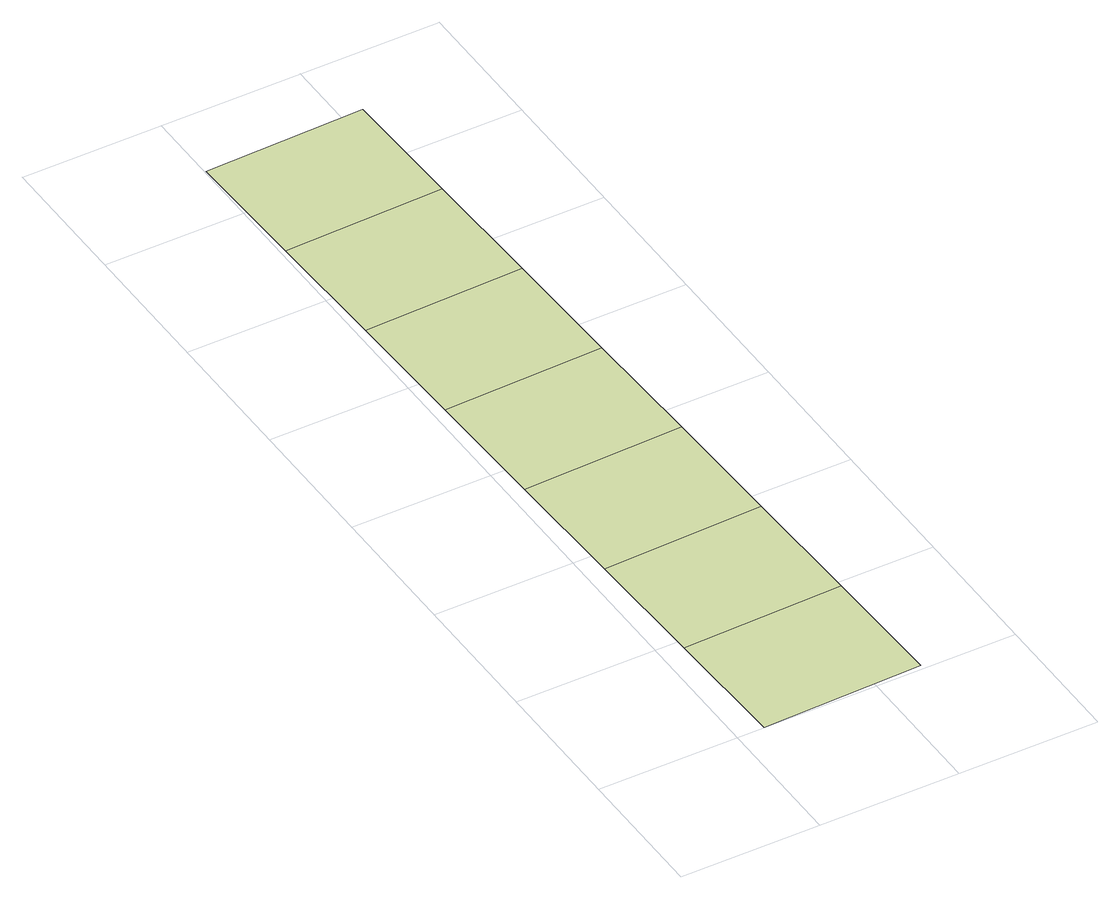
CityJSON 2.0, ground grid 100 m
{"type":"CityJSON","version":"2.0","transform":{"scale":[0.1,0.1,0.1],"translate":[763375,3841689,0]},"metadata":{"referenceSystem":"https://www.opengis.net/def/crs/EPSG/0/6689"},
"CityObjects":{
"landuse1":{"type":"LandUse","attributes":{"class":"203","LandUseDetailAttribute.orgLandUse":"0500","LandUseDetailAttribute.prefecture":"32","LandUseDetailAttribute.city":"32204","LandUseDetailAttribute.surveyYear":2021},"geometry":[{"type":"MultiSurface","lod":"1","boundaries":[[[0,1,2,3]]]}]},
"landuse2":{"type":"LandUse","attributes":{"class":"203","LandUseDetailAttribute.orgLandUse":"0500","LandUseDetailAttribute.prefecture":"32","LandUseDetailAttribute.city":"32204","LandUseDetailAttribute.surveyYear":2021},"geometry":[{"type":"MultiSurface","lod":"1","boundaries":[[[1,4,5,2]]]}]},
"landuse3":{"type":"LandUse","attributes":{"class":"202","LandUseDetailAttribute.orgLandUse":"0200","LandUseDetailAttribute.prefecture":"32","LandUseDetailAttribute.city":"32204","LandUseDetailAttribute.surveyYear":2021},"geometry":[{"type":"MultiSurface","lod":"1","boundaries":[[[4,6,7,5]]]}]},
"landuse4":{"type":"LandUse","attributes":{"class":"203","LandUseDetailAttribute.orgLandUse":"0500","LandUseDetailAttribute.prefecture":"32","LandUseDetailAttribute.city":"32204","LandUseDetailAttribute.surveyYear":2021},"geometry":[{"type":"MultiSurface","lod":"1","boundaries":[[[6,8,9,7]]]}]},
"landuse5":{"type":"LandUse","attributes":{"class":"202","LandUseDetailAttribute.orgLandUse":"0200","LandUseDetailAttribute.prefecture":"32","LandUseDetailAttribute.city":"32204","LandUseDetailAttribute.surveyYear":2021},"geometry":[{"type":"MultiSurface","lod":"1","boundaries":[[[8,10,11,9]]]}]},
"landuse6":{"type":"LandUse","attributes":{"class":"202","LandUseDetailAttribute.orgLandUse":"0200","LandUseDetailAttribute.prefecture":"32","LandUseDetailAttribute.city":"32204","LandUseDetailAttribute.surveyYear":2021},"geometry":[{"type":"MultiSurface","lod":"1","boundaries":[[[10,12,13,11]]]}]},
"landuse7":{"type":"LandUse","attributes":{"class":"202","LandUseDetailAttribute.orgLandUse":"0200","LandUseDetailAttribute.prefecture":"32","LandUseDetailAttribute.city":"32204","LandUseDetailAttribute.surveyYear":2021},"geometry":[{"type":"MultiSurface","lod":"1","boundaries":[[[12,14,15,13]]]}]}
},
"vertices":[
[1340,34,0],[1314,959,0],[168,926,0],[195,1,0],
[1287,1883,0],[142,1850,0],
[1261,2808,0],[115,2775,0],
[1234,3732,0],[89,3699,0],
[1208,4657,0],[62,4624,0],
[1181,5581,0],[36,5548,0],
[1155,6506,0],[10,6473,0]
]}
